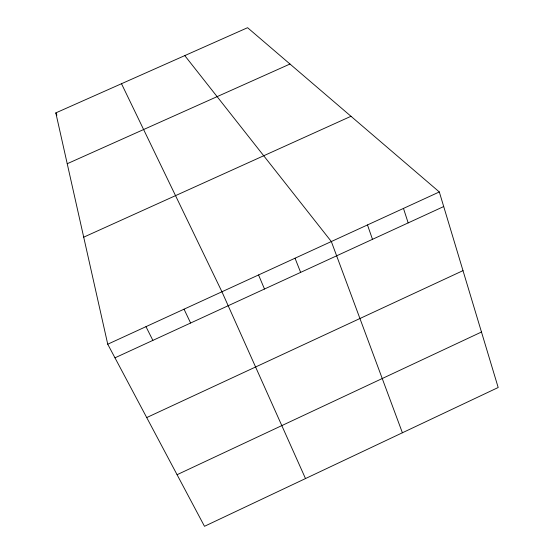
<?xml version="1.0" encoding="UTF-8"?>
<svg xmlns="http://www.w3.org/2000/svg" width="554" height="554" viewBox="0 0 554 554"><rect width="100%" height="100%" fill="white"/><g stroke="black" fill="none" stroke-linecap="round" stroke-linejoin="round"><path stroke-width="0.83" d="M177.072 474.702L481.481 332.012M146.713 417.571L463.006 270.636M114.969 357.829L443.712 206.545M107.739 344.214L439.315 191.954L498.185 387.509L204.488 526.3L107.739 344.214L55.815 112.898L247.583 27.7L439.315 191.954M83.709 237.167L350.987 116.285M67.221 163.728L289.984 64.029M184.773 55.601L331.334 241.544L402.398 432.778M145.972 326.659L152.876 340.385M55.815 112.898L56.91 115.121M121.499 83.716L221.939 291.778L305.503 478.566M184.046 309.18L190.611 323.017M258.559 274.957L264.487 289.022M295.026 258.212L300.642 272.381M367.482 224.945L372.482 239.321M403.478 208.415L408.173 222.902"/></g></svg>
